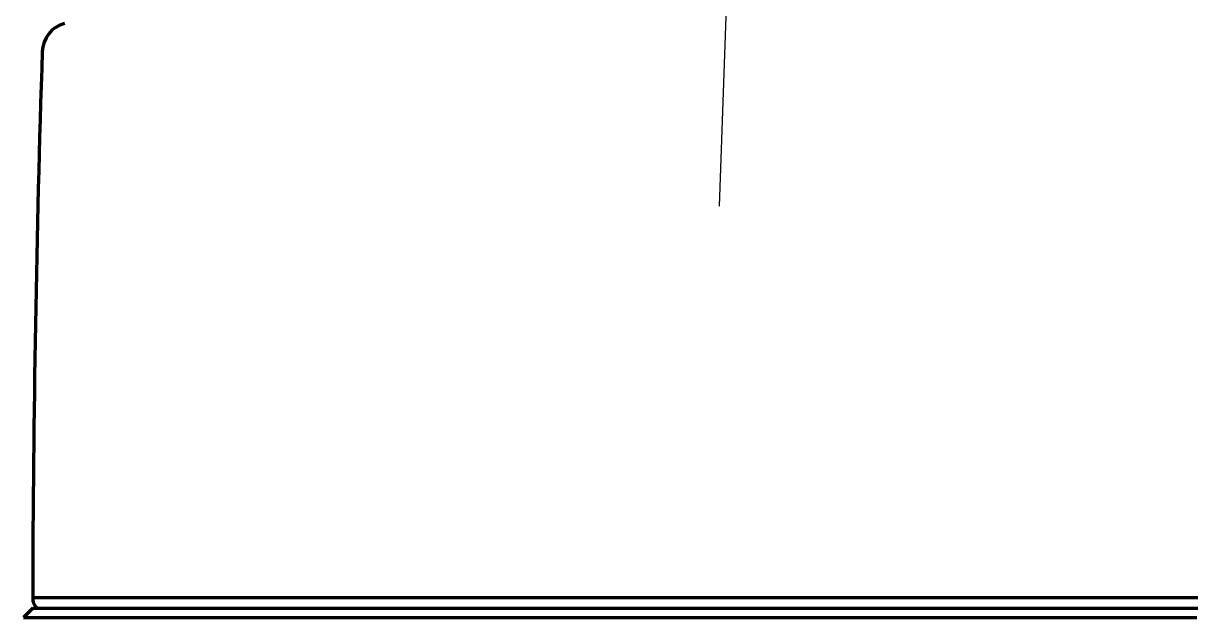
# Model space of a CAD drawing. Extents: x 1919 to 2339, y -1533 to -939.
# Drawn here: x 2187.57 to 2195.28, y -1188.59 to -1184.67 of the extents above; entities that cross this region are included whole.
import ezdxf

# ---------------------------------------------------------------- set-up
doc = ezdxf.new("R2010")
doc.units = 0
doc.header["$LTSCALE"] = 7
doc.header["$MEASUREMENT"] = 0
doc.linetypes.add('CENTER', pattern=[2, 1.25, -0.25, 0.25, -0.25])
doc.layers.add('1', color=1, linetype='CENTER')
doc.layers.add('CL', color=1, linetype='CENTER')

msp = doc.modelspace()

# ---------------------------------------------------------------- linework, layer by layer
at = {"layer": '1', "color": 7, "linetype": 'Continuous', "lineweight": 70}
for p, q in [((2187.6362, -1188.4588), (2196.6362, -1188.4588)), ((2187.6363, -1188.5291), (2187.5753, -1188.5901)), ((2187.6363, -1188.5291), (2196.6361, -1188.5291))]:
    msp.add_line(p, q, dxfattribs=at)
for centre, radius, start, end in [((2187.8991, -1184.8588), 0.2, 105.42164, 178.14195), ((2308.1195, -1188.7588), 120.4836, 178.141952, 179.857335), ((2187.7362, -1188.4588), 0.1, 180, 224.65965)]:
    msp.add_arc(centre, radius, start, end, dxfattribs=at)
for points, knots in [([(2187.5745, -1188.5909), (2187.5745, -1188.5909), (2187.5745, -1188.5909), (2187.5819, -1188.5909), (2187.6044, -1188.5909), (2187.6137, -1188.5909), (2187.6307, -1188.5908), (2187.6368, -1188.5908), (2187.6467, -1188.5908), (2187.6501, -1188.5908), (2187.6572, -1188.5908), (2187.6609, -1188.5908), (2187.6947, -1188.5908), (2187.732, -1188.5908), (2187.8207, -1188.5907), (2187.8721, -1188.5907), (2187.9888, -1188.5906), (2188.0543, -1188.5906), (2188.136, -1188.5906), (2188.1452, -1188.5905), (2188.1638, -1188.5905), (2188.1732, -1188.5905), (2188.2018, -1188.5905), (2188.2212, -1188.5905), (2188.2805, -1188.5905), (2188.3216, -1188.5905), (2188.4493, -1188.5904), (2188.5404, -1188.5904), (2188.7346, -1188.5903), (2188.8377, -1188.5903), (2188.9468, -1188.5903)], [0, 0, 0, 0, 0.00014, 0.125122, 0.125122, 0.187613, 0.187613, 0.218859, 0.218859, 0.234482, 0.234482, 0.250105, 0.250105, 0.375087, 0.375087, 0.50007, 0.50007, 0.625052, 0.625052, 0.640675, 0.640675, 0.656298, 0.656298, 0.687544, 0.687544, 0.750035, 0.750035, 0.875017, 0.875017, 1, 1, 1, 1]), ([(2188.9468, -1188.5903), (2189.06, -1188.5902), (2189.1785, -1188.5902), (2189.3333, -1188.5902), (2189.3802, -1188.5902), (2189.4278, -1188.5902), (2189.4598, -1188.5902), (2189.4758, -1188.5901), (2189.5564, -1188.5901), (2189.6875, -1188.5901), (2189.823, -1188.5901), (2189.9091, -1188.5901), (2189.9264, -1188.5901), (2189.961, -1188.5901), (2189.9785, -1188.5901), (2190.0309, -1188.5901), (2190.066, -1188.5901), (2190.2429, -1188.59), (2190.3877, -1188.59), (2190.536, -1188.59)], [0, 0, 0, 0, 0.25, 0.25, 0.3125, 0.34375, 0.34375, 0.375, 0.375, 0.5, 0.625, 0.625, 0.65625, 0.65625, 0.6875, 0.6875, 0.75, 0.75, 1, 1, 1, 1]), ([(2190.536, -1188.59), (2190.6645, -1188.59), (2190.7944, -1188.59), (2191.0567, -1188.59), (2191.1891, -1188.5899), (2191.4564, -1188.5899), (2191.5914, -1188.5899), (2191.7616, -1188.5899), (2191.7958, -1188.5899), (2191.8471, -1188.5899), (2191.8642, -1188.5899), (2191.8985, -1188.5899), (2191.984, -1188.5899), (2192.0693, -1188.5899), (2192.2735, -1188.5899), (2192.409, -1188.5899), (2192.6786, -1188.5899), (2192.8128, -1188.5899), (2193.0799, -1188.5899), (2193.2128, -1188.59), (2193.3615, -1188.59), (2193.378, -1188.59), (2193.411, -1188.59), (2193.4604, -1188.59), (2193.575, -1188.59), (2193.6722, -1188.59), (2193.7365, -1188.59)], [0, 0, 0, 0, 0.125, 0.125, 0.25, 0.25, 0.375, 0.375, 0.40625, 0.40625, 0.421875, 0.421875, 0.4375, 0.5, 0.5, 0.625, 0.625, 0.75, 0.75, 0.875, 0.875, 0.890625, 0.890625, 0.90625, 0.9375, 1, 1, 1, 1]), ([(2193.7365, -1188.59), (2193.8847, -1188.59), (2194.0295, -1188.59), (2194.2063, -1188.5901), (2194.2589, -1188.5901), (2194.3112, -1188.5901), (2194.3459, -1188.5901), (2194.3632, -1188.5901), (2194.4493, -1188.5901), (2194.5848, -1188.5901), (2194.7159, -1188.5901), (2194.7964, -1188.5901), (2194.8124, -1188.5902), (2194.8444, -1188.5902), (2194.8603, -1188.5902), (2194.9077, -1188.5902), (2194.939, -1188.5902), (2195.0939, -1188.5902), (2195.2124, -1188.5902), (2195.3256, -1188.5903)], [0, 0, 0, 0, 0.25, 0.25, 0.3125, 0.34375, 0.34375, 0.375, 0.375, 0.5, 0.625, 0.625, 0.65625, 0.65625, 0.6875, 0.6875, 0.75, 0.75, 1, 1, 1, 1])]:
    msp.add_open_spline(points, degree=3, knots=knots, dxfattribs=at)
at = {"layer": 'CL', "color": 1, "linetype": 'CENTER'}
msp.add_line((2192.4755, -1177.1295), (2192.1517, -1186.4025), dxfattribs=at)

doc.saveas('drawing.dxf')
